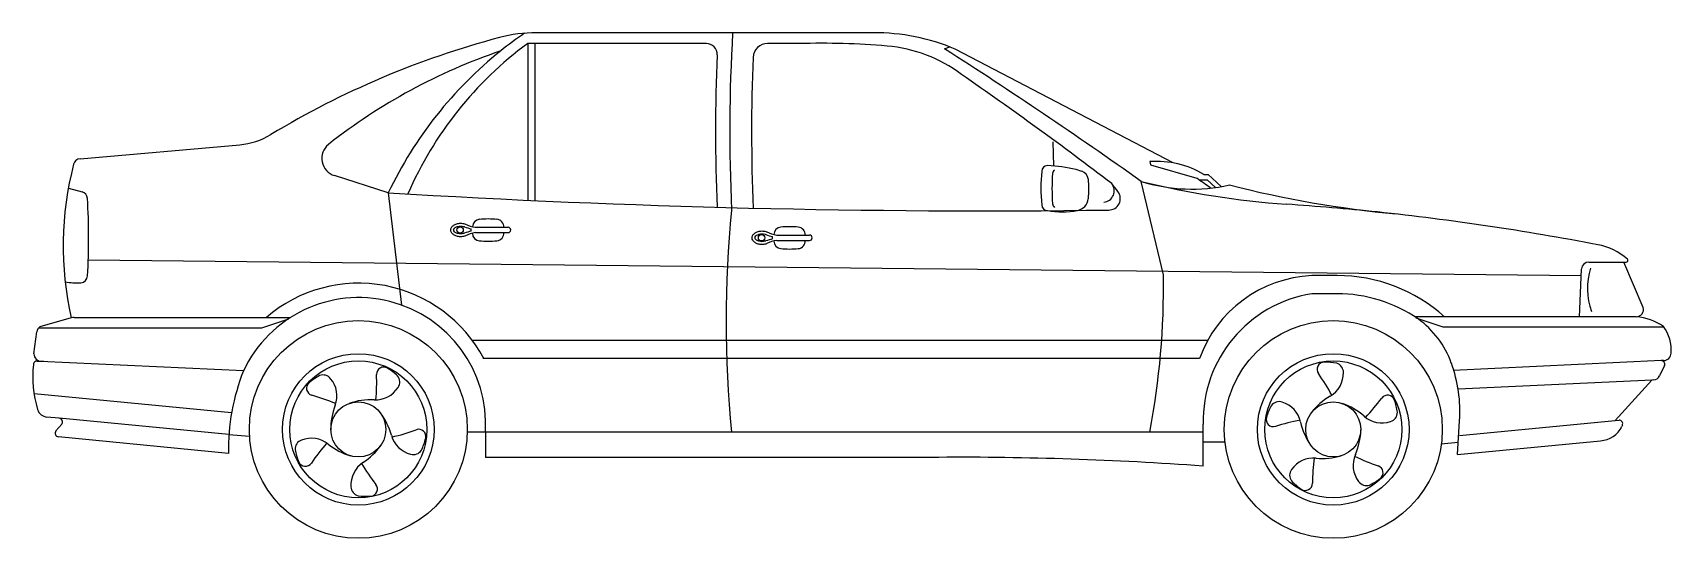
# Model space of a CAD drawing. Header units: metres. Extents: x -0.9 to 3.63, y 0 to 1.4.
import ezdxf

# ---------------------------------------------------------------- set-up
doc = ezdxf.new("R2010")
doc.units = ezdxf.units.M

msp = doc.modelspace()

# ---------------------------------------------------------------- linework, layer by layer
for p, q in [((0.4677, 1.3675), (0.4677, 0.9344)), ((0.9609, 1.3675), (0.4677, 1.3675)), ((0.4877, 1.3675), (0.4877, 0.9335)), ((1.4218, 1.3974), (0.492, 1.3974)), ((1.2176, 1.3675), (1.13, 1.3675)), ((1.6185, 1.3533), (1.6354, 1.3593)), ((2.25, 1.0376), (1.6479, 1.3523)), ((-0.7685, 1.0492), (-0.3277, 1.0877)), ((1.9205, 1.0292), (1.9189, 1.0959)), ((2.1858, 1.0411), (2.1876, 1.0326)), ((0.0827, 0.9551), (-0.0661, 1.0026)), ((1.998, 1.0143), (1.9818, 1.019)), ((2.1876, 1.0326), (2.3155, 0.995)), ((2.3348, 1.0052), (2.3468, 1.0052)), ((2.3468, 1.0052), (2.3828, 0.9725)), ((-0.8008, 0.9674), (-0.763, 0.9577)), ((0.0827, 0.9551), (0.1191, 0.6446)), ((2.2228, 0.7278), (2.1619, 0.9863)), ((2.3214, 0.9908), (2.3436, 0.9908)), ((2.3436, 0.9908), (2.3665, 0.97)), ((0.3114, 0.8489), (0.3114, 0.8555)), ((0.323, 0.8596), (0.4134, 0.8596)), ((0.323, 0.8448), (0.4134, 0.8448)), ((1.1436, 0.8273), (1.1436, 0.834)), ((1.1552, 0.838), (1.2456, 0.838)), ((1.1552, 0.8233), (1.2456, 0.8233)), ((-0.7458, 0.7701), (3.3767, 0.726)), ((2.7024, 0.726), (2.6325, 0.726)), ((3.3714, 0.6124), (3.3776, 0.7443)), ((3.3976, 0.7633), (3.5009, 0.763)), ((3.4942, 0.7633), (3.5007, 0.7633)), ((3.5476, 0.6383), (3.4942, 0.7633)), ((2.7024, 0.676), (2.6325, 0.676)), ((-0.7928, 0.6093), (-0.8793, 0.5846)), ((-0.7845, 0.6105), (-0.1871, 0.6105)), ((-0.2662, 0.5814), (-0.1923, 0.6064)), ((3.5285, 0.6124), (2.916, 0.6124)), ((2.9951, 0.5833), (2.9212, 0.6083)), ((-0.8958, 0.51), (-0.8882, 0.5706)), ((-0.8831, 0.5814), (-0.2662, 0.5814)), ((2.3453, 0.5468), (0.315, 0.5468)), ((3.6052, 0.5833), (2.9951, 0.5833)), ((-0.8868, 0.4899), (-0.8751, 0.4893)), ((-0.8778, 0.4895), (-0.3169, 0.4633)), ((-0.8751, 0.4893), (-0.8689, 0.4891)), ((2.3229, 0.4968), (0.3438, 0.4968)), ((3.5978, 0.491), (3.0228, 0.4641)), ((3.6064, 0.4777), (3.5931, 0.4486)), ((3.604, 0.4912), (3.5978, 0.491)), ((3.5727, 0.4374), (3.0367, 0.4124)), ((3.5714, 0.4374), (3.4705, 0.3255)), ((3.5768, 0.4376), (3.5714, 0.4374)), ((-0.35, 0.3468), (-0.8954, 0.3992)), ((-0.8259, 0.3317), (-0.8599, 0.335)), ((-0.3574, 0.2867), (-0.8259, 0.3317)), ((3.0351, 0.2311), (3.0409, 0.3246)), ((3.0403, 0.2842), (3.4705, 0.3255)), ((3.4705, 0.3255), (3.4811, 0.3263)), ((-0.8192, 0.3153), (-0.8349, 0.2966)), ((-0.3589, 0.2343), (-0.8282, 0.2802)), ((-0.3574, 0.2867), (-0.3002, 0.2818)), ((0.351, 0.2936), (0.3008, 0.2936)), ((0.351, 0.2936), (0.351, 0.2237)), ((2.3328, 0.2936), (0.351, 0.2936)), ((2.3328, 0.1993), (2.3328, 0.3158)), ((3.4902, 0.3129), (3.4885, 0.3092)), ((2.3328, 0.267), (2.393, 0.267)), ((3.0371, 0.2643), (2.99, 0.26)), ((3.0351, 0.2311), (3.4299, 0.2697)), ((1.6024, 0.2237), (0.351, 0.2237))]:
    msp.add_line(p, q)
for points in [[(0.2957, 0.8359, -0.026449), (0.2929, 0.8349, -0.070213), (0.2822, 0.8334, -0.070213), (0.2715, 0.8349, -0.081966), (0.2631, 0.8389, -0.106894), (0.2571, 0.8454, -0.135143), (0.2552, 0.8522, -0.135143), (0.2571, 0.859, -0.106894), (0.2631, 0.8654, -0.081966), (0.2715, 0.8694, -0.070213), (0.2822, 0.8709, -0.070213)], [(0.2927, 0.8433, -0.026449), (0.2907, 0.8426, -0.070213), (0.2822, 0.8414, -0.070213), (0.2737, 0.8426, -0.081966), (0.2676, 0.8454, -0.106894), (0.2639, 0.8494, -0.135143), (0.2631, 0.8522, -0.135143), (0.2639, 0.8549, -0.106894), (0.2676, 0.8589, -0.081966), (0.2737, 0.8618, -0.070213), (0.2822, 0.863, -0.070213)], [(0.2822, 0.8709, -0.070213), (0.2929, 0.8694, -0.026449), (0.2957, 0.8684, -0.106894)], [(0.2822, 0.863, -0.070213), (0.2907, 0.8618, -0.026449), (0.2927, 0.8611, -0.026449)], [(1.1279, 0.8144, -0.026449), (1.1251, 0.8134, -0.070213), (1.1144, 0.8119, -0.070213), (1.1037, 0.8134, -0.081966), (1.0953, 0.8174, -0.106894), (1.0892, 0.8238, -0.135143), (1.0874, 0.8306, -0.135143), (1.0892, 0.8374, -0.106894), (1.0953, 0.8439, -0.081966), (1.1037, 0.8479, -0.070213), (1.1144, 0.8494, -0.070213)], [(1.1249, 0.8217, -0.026449), (1.1229, 0.821, -0.070213), (1.1144, 0.8198, -0.070213), (1.1059, 0.821, -0.081966), (1.0998, 0.8239, -0.106894), (1.0961, 0.8279, -0.135143), (1.0953, 0.8306, -0.135143), (1.0961, 0.8334, -0.106894), (1.0998, 0.8374, -0.081966), (1.1059, 0.8403, -0.070213), (1.1144, 0.8415, -0.070213)], [(1.1144, 0.8494, -0.070213), (1.1251, 0.8479, -0.026449), (1.1279, 0.8469, -0.106894)], [(1.1144, 0.8415, -0.070213), (1.1229, 0.8403, -0.026449), (1.1249, 0.8396, -0.026449)]]:
    msp.add_lwpolyline(points, format="xyb")
for centre, radius in [((0.281, 0.852), 0.00875), ((1.1132, 0.8305), 0.00875), ((0, 0.3009), 0.3009), ((2.6919, 0.3009), 0.3009), ((0, 0.3009), 0.2093), ((0, 0.3009), 0.2093), ((2.6919, 0.3009), 0.2093), ((2.6919, 0.3009), 0.2093), ((0, 0.3009), 0.1893), ((2.6919, 0.3009), 0.1893), ((0, 0.3009), 0.076), ((2.6919, 0.3009), 0.076)]:
    msp.add_circle(centre, radius)
for centre, radius, start, end in [((1.0083, -0.9482), 2.4129, 104.8583, 121.1967), ((1.0709, 0.5479), 1.0177, 126.3555, 156.6107), ((0.492, 0.9978), 0.3996, 90, 104.8583), ((1.0937, 0.4737), 1.1198, 124.5427, 128.7357), ((0.9609, 1.3375), 0.03, 357.4337, 90), ((5.7488, 1.1233), 4.7233, 176.6734, 182.6219), ((1.13, 1.3275), 0.04, 90, 177.5399), ((1.2776, -0.7931), 2.1614, 85.1606, 91.591), ((1.4245, 0.8223), 0.5751, 67.1435, 90.2634), ((1.4262, 0.9624), 0.3996, 53.1753, 85.1606), ((0.909, -0.1696), 1.6021, 108.7883, 128.2464), ((1.0937, 0.4737), 1.1198, 128.7357, 154.5363), ((5.7325, 1.1236), 4.7464, 177.4337, 182.5131), ((5.8604, 1.1243), 4.7747, 177.5399, 182.5404), ((-6.4045, -11.1143), 14.826, 54.70416, 57.23845), ((-4.9467, -8.2314), 11.586, 52.66329, 55.19886), ((-0.3451, 1.2867), 0.1998, 274.9907, 301.1967), ((-0.0509, 1.0502), 0.05, 129.6924, 252.2887), ((-0.7668, 1.0293), 0.02, 94.9907, 165.4708), ((2.2046, 0.7913), 0.2505, 58.6726, 94.2962), ((0.0868, 0.8081), 0.9018, 165.4708, 192.7309), ((2.2459, 0.968), 0.3615, 172.6116, 187.3884), ((1.9029, 1.0145), 0.0156, 90, 180), ((1.8955, 0.6892), 0.3409, 75.3355, 88.7426), ((2.5036, 0.9666), 0.5884, 175.9091, 184.0945), ((1.9331, 1.0059), 0.0166, 130.1254, 170.6241), ((1.991, 0.9906), 0.0247, 6.5652, 73.6796), ((-0.768, 0.9383), 0.02, 3.46, 75.574), ((1.7272, 27.9608), 27.0557, 266.51524, 270.73048), ((1.7751, 0.9657), 0.2421, 353.5169, 6.5652), ((2.0554, 0.9605), 0.0318, 275.5947, 38.6963), ((2.0721, 0.9391), 0.0318, 268.9774, 37.2074), ((1.2368, 0.3049), 1.0806, 37.2074, 38.6963), ((2.7497, 3.4168), 2.5006, 256.4056, 265.7016), ((2.3016, 1.4333), 0.4682, 252.6469, 282.773), ((-6.911, -11.9297), 15.88, 54.31285, 54.47836), ((3.1444, 3.8697), 2.986, 255.6657, 264.6436), ((-2.537, 0.8314), 1.7923, 356.6046, 3.46), ((4.2143, 0.6004), 3.1986, 174.4951, 185.5049), ((1.9029, 0.9215), 0.0156, 180, 270), ((1.9436, 1.13), 0.2277, 259.7078, 280.6275), ((1.9347, 0.928), 0.0182, 190.6352, 227.312), ((1.9788, 0.9426), 0.037, 280.6275, 353.5169), ((1.9624, -7.6538), 8.5981, 84.31711, 85.99923), ((0.3531, 1.0284), 0.1779, 250.2678, 256.4331), ((0.3373, 0.9496), 0.0912, 242.8856, 260.9677), ((0.3361, 0.8605), 0.0212, 94.8132, 178.1065), ((0.3584, 0.5959), 0.2867, 85.1868, 94.8132), ((0.3806, 0.8605), 0.0212, 357.4243, 85.1868), ((1.1683, 0.839), 0.0212, 94.8132, 178.1065), ((1.1905, 0.5744), 0.2867, 85.1868, 94.8132), ((1.2128, 0.839), 0.0212, 357.4243, 85.1868), ((2.0207, -6.5084), 7.4527, 79.16183, 83.89166), ((0.3531, 0.6759), 0.1779, 103.5669, 109.7322), ((0.3373, 0.7548), 0.0912, 99.0323, 117.1144), ((0.3361, 0.8433), 0.0212, 180.453, 265.1868), ((0.3584, 1.1079), 0.2867, 265.1868, 274.8132), ((0.3806, 0.8433), 0.0212, 274.8132, 4.0257), ((0.4134, 0.8522), 0.00738, 270, 90), ((1.1853, 1.0069), 0.1779, 250.2678, 256.4331), ((1.1853, 0.6544), 0.1779, 103.5669, 109.7322), ((1.1695, 0.9281), 0.0912, 242.8856, 260.9677), ((1.1695, 0.7332), 0.0912, 99.0323, 117.1144), ((1.1683, 0.8218), 0.0212, 180.453, 265.1868), ((1.2128, 0.8218), 0.0212, 274.8132, 4.0257), ((1.2456, 0.8306), 0.00738, 270, 90), ((1.1905, 1.0863), 0.2867, 265.1868, 274.8132), ((3.3902, 0.6406), 0.1737, 49.0987, 79.4107), ((3.5009, 0.768), 0.005, 270, 52.2446), ((-0.7679, 0.7264), 0.02, 274.2629, 356.6046), ((0.1273, 0.6914), 2.0958, 349.0569, 0.9948), ((2.6486, 0.3805), 0.3459, 92.6695, 160.3456), ((2.7024, 0.2816), 0.4444, 48.1104, 90), ((3.3976, 0.7434), 0.02, 90, 177.3075), ((3.5842, 0.6904), 0.1904, 162.8183, 199.621), ((-0.7792, 0.8788), 0.1728, 259.9194, 274.2629), ((0.0009, 0.3145), 0.3906, 27.822, 130.732), ((0.0009, 0.3145), 0.3507, 356.5866, 155.1408), ((2.6893, 0.324), 0.3566, 99.1597, 181.3169), ((2.7024, 0.2816), 0.3944, 55.4119, 90), ((3.5285, 0.6324), 0.02, 270, 17.2476), ((-0.7845, 0.5805), 0.03, 90, 105.9859), ((2.7742, 0.3965), 0.2591, 19.8417, 54.0642), ((3.5134, 0.4532), 0.1599, 55.5777, 84.5995), ((-0.8684, 0.5678), 0.02, 123.0282, 171.9489), ((3.5163, 0.5205), 0.1088, 355.4886, 36.4468), ((-0.8751, 0.51), 0.0207, 180, 270), ((3.604, 0.5119), 0.0207, 270, 0), ((-0.5853, 0.4465), 0.3137, 173.8845, 196.7359), ((-0.8872, 0.4799), 0.00999, 87.3287, 187.2064), ((0.232, 0.2444), 0.591, 158.2637, 180.9793), ((0.0702, 0.4532), 0.02, 58.1263, 182.2621), ((-0.0082, 0.3271), 0.1685, 46.202, 58.1263), ((2.6671, 0.4667), 0.02, 91.3715, 215.5073), ((2.2008, 0.134), 0.5528, 28.236, 35.5073), ((2.6707, 0.3183), 0.1685, 79.4471, 91.3715), ((2.6459, 0.4568), 0.0741, 300.5759, 1.01), ((2.6936, 0.4587), 0.0264, 358.8565, 72.5231), ((2.6443, 0.3493), 0.3974, 356.4363, 19.8831), ((3.5978, 0.4816), 0.00936, 335.5668, 92.1175), ((-0.1232, 0.4147), 0.02, 130.1263, 254.2621), ((-0.0275, 0.3011), 0.1685, 118.202, 130.1263), ((-0.0975, 0.425), 0.0264, 37.6113, 111.2779), ((-0.1335, 0.3937), 0.0741, 339.3307, 39.7649), ((0.047, 0.4566), 0.0741, 267.3307, 327.7649), ((-0.5022, 0.4306), 0.5528, 354.9908, 2.2621), ((0.0879, 0.4319), 0.0264, 325.6113, 39.2779), ((3.5761, 0.4563), 0.0187, 272.1175, 335.5668), ((-0.2785, -0.1367), 0.5528, 66.9908, 74.2621), ((0.104, 0.3032), 0.1801, 159.0689, 181.4379), ((0.0344, 0.2027), 0.1801, 87.0689, 109.4379), ((2.6688, 0.286), 0.1685, 151.4471, 163.3715), ((2.5423, 0.3512), 0.0264, 70.8565, 144.5231), ((2.5293, 0.3053), 0.0741, 12.5759, 73.01), ((2.7745, 0.2376), 0.1801, 120.314, 142.6831), ((2.6573, 0.2028), 0.1801, 48.314, 70.6831), ((2.3815, 0.7164), 0.5528, 316.236, 323.5073), ((2.842, 0.3757), 0.02, 19.3715, 143.5073), ((2.7019, 0.3264), 0.1685, 7.4471, 19.3715), ((-0.857, 0.3648), 0.03, 196.7359, 264.5181), ((-0.8268, 0.3217), 0.00999, 319.9341, 84.5181), ((-0.0827, 0.2378), 0.1801, 15.0689, 37.4379), ((2.5265, 0.3285), 0.02, 163.3715, 287.5073), ((2.6988, -0.2178), 0.5528, 100.236, 107.5073), ((2.7776, 0.3598), 0.1801, 192.314, 214.6831), ((2.8261, 0.3928), 0.0741, 228.5759, 289.01), ((2.8426, 0.348), 0.0264, 286.8565, 0.5231), ((3.4818, 0.3169), 0.00936, 334.348, 94.1352), ((-0.8273, 0.2902), 0.00999, 139.9341, 264.4198), ((-0.1296, 0.2025), 0.0741, 51.3307, 111.7649), ((0.1626, 0.3042), 0.0741, 195.3307, 255.7649), ((-0.0318, 0.8185), 0.5528, 282.9908, 290.2621), ((0.1666, 0.2812), 0.02, 346.1263, 110.2621), ((0.0224, 0.3168), 0.1685, 334.202, 346.1263), ((2.588, 0.3035), 0.1801, 336.314, 358.6831), ((3.4254, 0.3395), 0.0699, 273.6673, 334.348), ((-0.1482, 0.2465), 0.0264, 109.6113, 183.2779), ((-0.0087, 0.2748), 0.1685, 190.202, 202.1263), ((0.33, -0.0993), 0.5528, 138.9908, 146.2621), ((0.0299, 0.4005), 0.1801, 231.0689, 253.4379), ((-0.0855, 0.3601), 0.1801, 303.0689, 325.4379), ((0.1518, 0.2577), 0.0264, 253.6113, 327.2779), ((2.6623, 0.4006), 0.1801, 264.314, 286.6831), ((2.8209, 0.2017), 0.0741, 156.5759, 217.01), ((2.9912, 0.7245), 0.5528, 244.236, 251.5073), ((-0.1463, 0.2189), 0.02, 202.1263, 326.2621), ((0.0535, 0.1472), 0.0741, 123.3307, 183.7649), ((0.4825, 0.4911), 0.5528, 210.9908, 218.2621), ((1.6599, -9.0308), 9.2547, 85.83058, 90.35609), ((2.5978, 0.1741), 0.0264, 142.8565, 216.5231), ((2.6375, 0.1476), 0.0741, 84.5759, 145.01), ((3.1873, 0.1472), 0.5528, 172.236, 179.5073), ((2.8095, 0.1812), 0.02, 307.3715, 71.5073), ((0.0059, 0.1431), 0.0264, 181.6113, 255.2779), ((0.0328, 0.1364), 0.02, 274.1263, 38.2621), ((2.6989, 0.2743), 0.1685, 223.4471, 235.3715), ((2.6145, 0.1521), 0.02, 235.3715, 359.5073), ((2.7834, 0.1722), 0.0264, 214.8565, 288.5231), ((2.7194, 0.2993), 0.1685, 295.4471, 307.3715), ((0.0221, 0.2845), 0.1685, 262.202, 274.1263)]:
    msp.add_arc(centre, radius, start, end)

doc.saveas('drawing.dxf')
